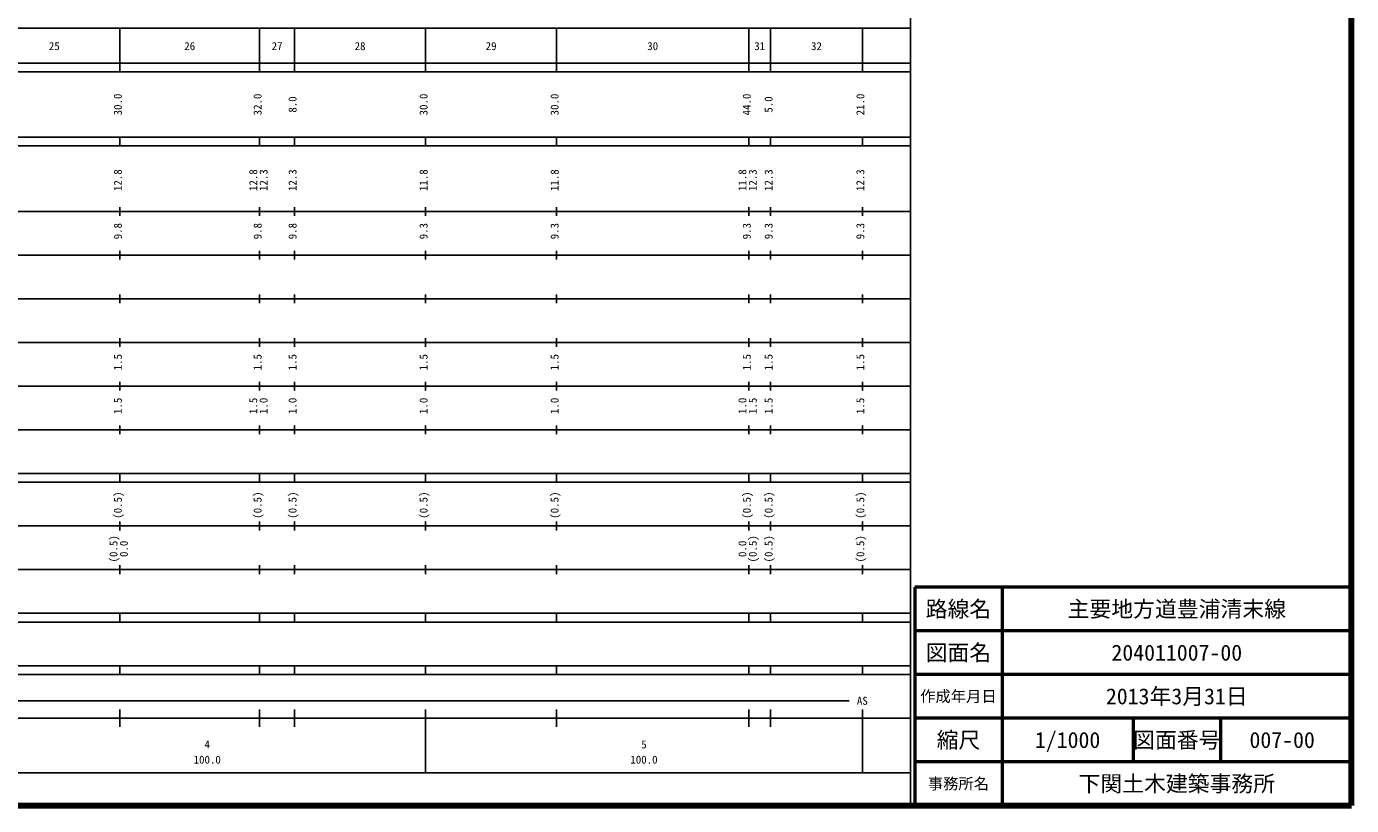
# Model space of a CAD drawing. Units: millimetres on the paper, enlarged 1000 times. Extents: x 40000 to 680000, y 20000 to 380000.
# Drawn here: x 376625 to 680000, y 20000 to 198357 of the extents above; entities that cross this region are included whole.
import ezdxf
from ezdxf.enums import TextEntityAlignment as Align

# ---------------------------------------------------------------- set-up
doc = ezdxf.new("R2010")
doc.units = ezdxf.units.MM
doc.header["$LTSCALE"] = 1000
for name, color, linetype, lineweight in [('M-TTL', 2, 'Continuous', 140), ('M-TTL-BAND', 7, 'Continuous', 25), ('M-TTL-FRAM', 2, 'Continuous', 50), ('M-TTL-LINE', 7, 'Continuous', 50)]:
    doc.layers.add(name, color=color, linetype=linetype, lineweight=lineweight)
doc.layers.add('M-TTL-TXT', color=7, linetype='Continuous')
doc.styles.add('ＭＳ ゴシック', font='')
doc.styles.get('ＭＳ ゴシック').set_extended_font_data('MS Gothic')

msp = doc.modelspace()

# ---------------------------------------------------------------- linework, layer by layer
at = {"layer": 'M-TTL'}
for p, q in [((680000, 20000), (680000, 380000)), ((40000, 20000), (680000, 20000))]:
    msp.add_line(p, q, dxfattribs=at)
at = {"layer": 'M-TTL-BAND'}
for p, q in [((579000, 20000), (579000, 370000)), ((68000, 198000), (579000, 198000)), ((398000, 188000), (398000, 198000)), ((430000, 188000), (430000, 198000)), ((438000, 188000), (438000, 198000)), ((468000, 188000), (468000, 198000)), ((498000, 188000), (498000, 198000)), ((542000, 188000), (542000, 198000)), ((547000, 188000), (547000, 198000)), ((568000, 188000), (568000, 198000)), ((40000, 190000), (579000, 190000)), ((40000, 188000), (579000, 188000)), ((40000, 173000), (579000, 173000)), ((398000, 171000), (398000, 173000)), ((430000, 171000), (430000, 173000)), ((438000, 171000), (438000, 173000)), ((468000, 171000), (468000, 173000)), ((498000, 171000), (498000, 173000)), ((542000, 171000), (542000, 173000)), ((547000, 171000), (547000, 173000)), ((568000, 171000), (568000, 173000)), ((40000, 171000), (579000, 171000)), ((40000, 156000), (579000, 156000)), ((398000, 155000), (398000, 157000)), ((430000, 155000), (430000, 157000)), ((438000, 155000), (438000, 157000)), ((468000, 155000), (468000, 157000)), ((498000, 155000), (498000, 157000)), ((542000, 155000), (542000, 157000)), ((547000, 155000), (547000, 157000)), ((568000, 155000), (568000, 157000)), ((46000, 146000), (579000, 146000)), ((398000, 145000), (398000, 147000)), ((430000, 145000), (430000, 147000)), ((438000, 145000), (438000, 147000)), ((468000, 145000), (468000, 147000)), ((498000, 145000), (498000, 147000)), ((542000, 145000), (542000, 147000)), ((547000, 145000), (547000, 147000)), ((568000, 145000), (568000, 147000)), ((398000, 135000), (398000, 137000)), ((430000, 135000), (430000, 137000)), ((438000, 135000), (438000, 137000)), ((468000, 135000), (468000, 137000)), ((498000, 135000), (498000, 137000)), ((542000, 135000), (542000, 137000)), ((547000, 135000), (547000, 137000)), ((568000, 135000), (568000, 137000)), ((52000, 136000), (579000, 136000)), ((46000, 126000), (579000, 126000)), ((398000, 125000), (398000, 127000)), ((430000, 125000), (430000, 127000)), ((438000, 125000), (438000, 127000)), ((468000, 125000), (468000, 127000)), ((498000, 125000), (498000, 127000)), ((542000, 125000), (542000, 127000)), ((547000, 125000), (547000, 127000)), ((568000, 125000), (568000, 127000)), ((52000, 116000), (579000, 116000)), ((398000, 115000), (398000, 117000)), ((430000, 115000), (430000, 117000)), ((438000, 115000), (438000, 117000)), ((468000, 115000), (468000, 117000)), ((498000, 115000), (498000, 117000)), ((542000, 115000), (542000, 117000)), ((547000, 115000), (547000, 117000)), ((568000, 115000), (568000, 117000)), ((398000, 105000), (398000, 107000)), ((430000, 105000), (430000, 107000)), ((438000, 105000), (438000, 107000)), ((468000, 105000), (468000, 107000)), ((498000, 105000), (498000, 107000)), ((542000, 105000), (542000, 107000)), ((547000, 105000), (547000, 107000)), ((568000, 105000), (568000, 107000)), ((46000, 106000), (579000, 106000)), ((40000, 96000), (579000, 96000)), ((398000, 94000), (398000, 96000)), ((430000, 94000), (430000, 96000)), ((438000, 94000), (438000, 96000)), ((468000, 94000), (468000, 96000)), ((498000, 94000), (498000, 96000)), ((542000, 94000), (542000, 96000)), ((547000, 94000), (547000, 96000)), ((568000, 94000), (568000, 96000)), ((40000, 94000), (579000, 94000)), ((398000, 83000), (398000, 85000)), ((430000, 83000), (430000, 85000)), ((438000, 83000), (438000, 85000)), ((468000, 83000), (468000, 85000)), ((498000, 83000), (498000, 85000)), ((542000, 83000), (542000, 85000)), ((547000, 83000), (547000, 85000)), ((568000, 83000), (568000, 85000)), ((49000, 84000), (579000, 84000)), ((40000, 74000), (579000, 74000)), ((398000, 73000), (398000, 75000)), ((430000, 73000), (430000, 75000)), ((438000, 73000), (438000, 75000)), ((468000, 73000), (468000, 75000)), ((498000, 73000), (498000, 75000)), ((542000, 73000), (542000, 75000)), ((547000, 73000), (547000, 75000)), ((568000, 73000), (568000, 75000)), ((40000, 64000), (579000, 64000)), ((398000, 62000), (398000, 64000)), ((430000, 62000), (430000, 64000)), ((438000, 62000), (438000, 64000)), ((468000, 62000), (468000, 64000)), ((498000, 62000), (498000, 64000)), ((542000, 62000), (542000, 64000)), ((547000, 62000), (547000, 64000)), ((568000, 62000), (568000, 64000)), ((40000, 62000), (579000, 62000)), ((40000, 52000), (579000, 52000)), ((398000, 50000), (398000, 52000)), ((430000, 50000), (430000, 52000)), ((438000, 50000), (438000, 52000)), ((468000, 50000), (468000, 52000)), ((498000, 50000), (498000, 52000)), ((542000, 50000), (542000, 52000)), ((547000, 50000), (547000, 52000)), ((568000, 50000), (568000, 52000)), ((40000, 50000), (579000, 50000)), ((71000, 44000), (565000, 44000)), ((40000, 40000), (579000, 40000)), ((398000, 38000), (398000, 42000)), ((430000, 38000), (430000, 42000)), ((438000, 38000), (438000, 42000)), ((468000, 27500), (468000, 42000)), ((498000, 38000), (498000, 42000)), ((542000, 38000), (542000, 42000)), ((547000, 38000), (547000, 42000)), ((568000, 27500), (568000, 42000)), ((68000, 27500), (579000, 27500))]:
    msp.add_line(p, q, dxfattribs=at)
at = {"layer": 'M-TTL-FRAM'}
for p, q in [((680000, 70000), (580000, 70000)), ((580000, 70000), (580000, 20000))]:
    msp.add_line(p, q, dxfattribs=at)
at = {"layer": 'M-TTL-LINE'}
for p, q in [((600000, 70000), (600000, 20000)), ((680000, 60000), (580000, 60000)), ((680000, 50000), (580000, 50000)), ((680000, 40000), (580000, 40000)), ((630000, 40000), (630000, 30000)), ((650000, 40000), (650000, 30000)), ((680000, 30000), (580000, 30000))]:
    msp.add_line(p, q, dxfattribs=at)

# ---------------------------------------------------------------- texts
at = {"layer": 'M-TTL-BAND', "style": 'ＭＳ ゴシック'}
for s, p in [('25', (383000, 192405)), ('26', (414000, 192405)), ('27', (434000, 192405)), ('28', (453000, 192405)), ('29', (483000, 192405)), ('30', (520000, 192405)), ('31', (544500, 192405)), ('32', (557500, 192405)), ('AS', (568000, 42500)), ('4', (418000, 32523)), ('5', (518000, 32523)), ('100.0', (418000, 29033)), ('100.0', (518000, 29033))]:
    msp.add_text(s, height=1833, dxfattribs=at).set_placement(p, align=Align.BOTTOM_CENTER)
for s, p in [('30.0', (399000, 180500)), ('32.0', (431000, 180500)), ('8.0', (439000, 180500)), ('30.0', (469000, 180500)), ('30.0', (499000, 180500)), ('44.0', (543000, 180500)), ('5.0', (548000, 180500)), ('21.0', (569000, 180500)), ('12.8', (399000, 163174)), ('12.8', (430000, 163174)), ('12.3', (432370, 163174)), ('12.3', (439000, 163174)), ('11.8', (469000, 163174)), ('11.8', (499000, 163174)), ('11.8', (542000, 163174)), ('12.3', (544370, 163174)), ('12.3', (548000, 163174)), ('12.3', (569000, 163174)), ('9.8', (399000, 151500)), ('9.8', (431000, 151500)), ('9.8', (439000, 151500)), ('9.3', (469000, 151500)), ('9.3', (499000, 151500)), ('9.3', (543000, 151500)), ('9.3', (548000, 151500)), ('9.3', (569000, 151500)), ('1.5', (399000, 121500)), ('1.5', (431000, 121500)), ('1.5', (439000, 121500)), ('1.5', (469000, 121500)), ('1.5', (499000, 121500)), ('1.5', (543000, 121500)), ('1.5', (548000, 121500)), ('1.5', (569000, 121500)), ('1.5', (399000, 111500)), ('1.5', (430000, 111500)), ('1.0', (432370, 111500)), ('1.0', (439000, 111500)), ('1.0', (469000, 111500)), ('1.0', (499000, 111500)), ('1.0', (542000, 111500)), ('1.5', (544370, 111500)), ('1.5', (548000, 111500)), ('1.5', (569000, 111500)), ('(0.5)', (399000, 88764)), ('(0.5)', (431000, 88764)), ('(0.5)', (439000, 88764)), ('(0.5)', (469000, 88764)), ('(0.5)', (499000, 88764)), ('(0.5)', (543000, 88764)), ('(0.5)', (548000, 88764)), ('(0.5)', (569000, 88764)), ('(0.5)', (398000, 78764)), ('0.0', (400370, 78764)), ('0.0', (542000, 78764)), ('(0.5)', (544370, 78764)), ('(0.5)', (548000, 78764)), ('(0.5)', (569000, 78764))]:
    msp.add_text(s, height=1833, rotation=90, dxfattribs=at).set_placement(p, align=Align.BOTTOM_CENTER)
at = {"layer": 'M-TTL-TXT', "style": 'ＭＳ ゴシック'}
for s, height, p in [('路線名', 3666, (590000, 65000)), ('路線名', 3666, (590000, 65000)), ('主要地方道豊浦清末線', 3666, (640000, 65000)), ('図面名', 3666, (590000, 55000)), ('図面名', 3666, (590000, 55000)), ('204011007-00', 3666, (640000, 55000)), ('作成年月日', 2566, (590000, 45000)), ('作成年月日', 2566, (590000, 45000)), ('2013年3月31日', 3666, (640000, 45000)), ('縮尺', 3666, (590000, 35000)), ('縮尺', 3666, (590000, 35000)), ('1/1000', 3666, (615000, 35000)), ('図面番号', 3666, (640000, 35000)), ('図面番号', 3666, (640000, 35000)), ('007-00', 3666, (664125, 35000)), ('下関土木建築事務所', 3666, (640000, 25000)), ('事務所名', 2566, (590000, 25000)), ('事務所名', 2566, (590000, 25000))]:
    msp.add_text(s, height=height, dxfattribs=at).set_placement(p, align=Align.MIDDLE_CENTER)

doc.saveas('drawing.dxf')
